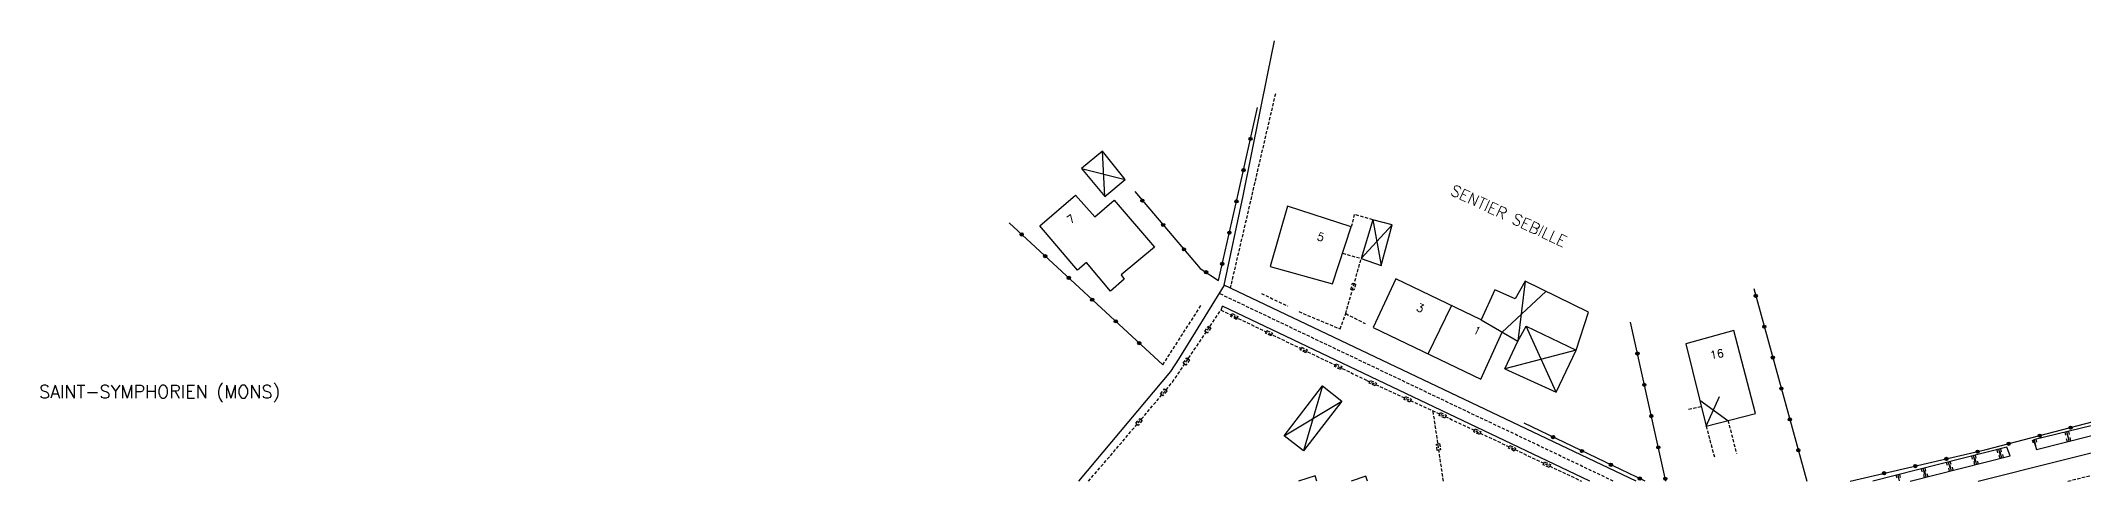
# Model space of a CAD drawing. Header units: millimetres. Extents: x 124000 to 125000, y 125000 to 126000.
# Drawn here: x 124015.4 to 124334.3, y 125000 to 125068.7 of the extents above; entities that cross this region are included whole.
import ezdxf
from ezdxf.enums import TextEntityAlignment as Align

# ---------------------------------------------------------------- set-up
doc = ezdxf.new("R2010")
doc.units = ezdxf.units.MM
doc.linetypes.add('DASHED', pattern=[0.75, 0.5, -0.25])
for name, color, linetype in [('W0001', 6, 'DASHED'), ('W0008', 7, 'CONTINUOUS'), ('W0100', 7, 'CONTINUOUS'), ('W0112', 1, 'DASHED'), ('W0211', 2, 'CONTINUOUS'), ('W0322', 7, 'CONTINUOUS'), ('W0980', 7, 'CONTINUOUS'), ('W0989', 7, 'CONTINUOUS'), ('W0991', 7, 'CONTINUOUS')]:
    doc.layers.add(name, color=color, linetype=linetype)
doc.styles.get("Standard").update_dxf_attribs({"font": 'romans.shx', "width": 0.85})

msp = doc.modelspace()

# ---------------------------------------------------------------- linework, layer by layer
at = {"layer": 'W0001'}
for points in [[(124331.97, 125000), (124354.92, 125005.75), (124381.02, 125012.28), (124415.8, 125021.16), (124448.8, 125029.66), (124500, 125042.83)], [(124260.96, 125000), (124199.39, 125029.29)]]:
    msp.add_lwpolyline(points, dxfattribs=at)
at = {"layer": 'W0008'}
for points in [[(124317.95, 125000), (124356.29, 125009.6), (124419.59, 125025.64), (124461.16, 125036.55), (124500, 125046.38)], [(124264.53, 125000), (124200.2, 125030.59)], [(124199.69, 125026.7), (124199.94, 125027.33)], [(124257.27, 125000), (124199.94, 125027.33)]]:
    msp.add_lwpolyline(points, dxfattribs=at)
at = {"layer": 'W0100'}
for points in [[(124181.54, 125044.41), (124184.7, 125047.06), (124181.17, 125051.49), (124177.92, 125048.77), (124181.54, 125044.41), (124181.17, 125051.49)], [(124177.92, 125048.77), (124184.7, 125047.06)], [(124176.94, 125044.65), (124180, 125041.26), (124183.02, 125043.84), (124189.31, 125036.52), (124184.08, 125032.18), (124184.54, 125031.51), (124182.43, 125029.67), (124178.7, 125034.13), (124177.3, 125032.93), (124171.4, 125039.84), (124176.94, 125044.65)], [(124217.09, 125030.78), (124220.04, 125039.7), (124210.07, 125042.9), (124207.39, 125033.51), (124217.09, 125030.78)], [(124221.59, 125034.75), (124224.69, 125033.67), (124226.44, 125040.01), (124223.39, 125040.79), (124221.59, 125034.75), (124226.44, 125040.01)], [(124223.39, 125040.79), (124224.69, 125033.67)], [(124240.32, 125025.16), (124227.01, 125031.57), (124223.46, 125024), (124240.25, 125015.91), (124243.62, 125023.23), (124250.42, 125029.62)], [(124252.03, 125013.89), (124255.16, 125020.45), (124257.06, 125026.37), (124247.21, 125031.19), (124245.62, 125028.44), (124242.44, 125029.87), (124240.32, 125025.16), (124246.05, 125021.82), (124247.37, 125024.2), (124255.16, 125020.45), (124244.03, 125017.54), (124246.05, 125021.82)], [(124247.21, 125031.19), (124246.05, 125021.82)], [(124232.02, 125019.87), (124235.71, 125027.38)], [(124252.03, 125013.89), (124247.37, 125024.2)], [(124275.46, 125008.6), (124283.16, 125010.54), (124279.77, 125023.5), (124272.28, 125021.41), (124275.46, 125008.6), (124277.56, 125013.23)], [(124244.03, 125017.54), (124252.03, 125013.89)], [(124209.54, 125007.07), (124215.56, 125014.85), (124218.57, 125012.46), (124212.55, 125004.72), (124209.54, 125007.07), (124218.57, 125012.46)], [(124215.56, 125014.85), (124212.55, 125004.72)], [(124274.46, 125012.63), (124278.87, 125009.46)], [(124214.67, 125000), (124214.4, 125000.84), (124211.81, 125000)], [(124222.55, 125000), (124222.33, 125000.75), (124220.04, 125000)]]:
    msp.add_lwpolyline(points, dxfattribs=at)
at = {"layer": 'W0112'}
for p, q in [((124219.97, 125029.92), (124220.24, 125030.88)), ((124220.45, 125029.78), (124219.97, 125029.92)), ((124220.24, 125030.88), (124220.72, 125030.75)), ((124220.72, 125030.75), (124220.45, 125029.78)), ((124201.22, 125025.69), (124201.43, 125026.14)), ((124201.43, 125026.14), (124202.33, 125025.7)), ((124197.14, 125023.37), (124197.7, 125024.2)), ((124197.56, 125023.09), (124197.14, 125023.37)), ((124198.12, 125023.92), (124197.56, 125023.09)), ((124197.7, 125024.2), (124198.12, 125023.92)), ((124202.12, 125025.25), (124201.22, 125025.69)), ((124202.33, 125025.7), (124202.12, 125025.25)), ((124206.62, 125023.08), (124206.84, 125023.53)), ((124207.52, 125022.65), (124206.62, 125023.08)), ((124206.84, 125023.53), (124207.74, 125023.1)), ((124207.74, 125023.1), (124207.52, 125022.65)), ((124212.03, 125020.48), (124212.24, 125020.93)), ((124212.93, 125020.04), (124212.03, 125020.48)), ((124212.24, 125020.93), (124213.14, 125020.49)), ((124213.14, 125020.49), (124212.93, 125020.04)), ((124193.79, 125018.4), (124194.35, 125019.23)), ((124194.21, 125018.12), (124193.79, 125018.4)), ((124194.77, 125018.95), (124194.21, 125018.12)), ((124194.35, 125019.23), (124194.77, 125018.95)), ((124217.43, 125017.87), (124217.65, 125018.32)), ((124218.33, 125017.44), (124217.43, 125017.87)), ((124217.65, 125018.32), (124218.55, 125017.89)), ((124218.55, 125017.89), (124218.33, 125017.44)), ((124190.23, 125013.61), (124190.88, 125014.38)), ((124190.61, 125013.29), (124190.23, 125013.61)), ((124191.26, 125014.05), (124190.61, 125013.29)), ((124190.88, 125014.38), (124191.26, 125014.05)), ((124222.84, 125015.27), (124223.05, 125015.72)), ((124223.75, 125014.85), (124222.84, 125015.27)), ((124223.05, 125015.72), (124223.96, 125015.31)), ((124223.96, 125015.31), (124223.75, 125014.85)), ((124228.29, 125012.76), (124228.5, 125013.21)), ((124228.5, 125013.21), (124229.41, 125012.79)), ((124229.2, 125012.34), (124228.29, 125012.76)), ((124229.41, 125012.79), (124229.2, 125012.34)), ((124233.74, 125010.24), (124233.95, 125010.7)), ((124234.65, 125009.82), (124233.74, 125010.24)), ((124233.95, 125010.7), (124234.86, 125010.28)), ((124234.86, 125010.28), (124234.65, 125009.82)), ((124186.37, 125009.02), (124187.01, 125009.79)), ((124186.75, 125008.7), (124186.37, 125009.02)), ((124187.39, 125009.47), (124186.75, 125008.7)), ((124187.01, 125009.79), (124187.39, 125009.47)), ((124239.17, 125007.69), (124239.38, 125008.14)), ((124240.07, 125007.26), (124239.17, 125007.69)), ((124239.38, 125008.14), (124240.28, 125007.72)), ((124240.28, 125007.72), (124240.07, 125007.26)), ((124233.33, 125005.79), (124233.82, 125005.86)), ((124233.47, 125004.8), (124233.33, 125005.79)), ((124233.97, 125004.87), (124233.47, 125004.8)), ((124233.82, 125005.86), (124233.97, 125004.87)), ((124244.59, 125005.12), (124244.8, 125005.58)), ((124245.49, 125004.7), (124244.59, 125005.12)), ((124244.8, 125005.58), (124245.71, 125005.15)), ((124245.71, 125005.15), (124245.49, 125004.7)), ((124250.01, 125002.56), (124250.23, 125003.01)), ((124250.92, 125002.13), (124250.01, 125002.56)), ((124250.23, 125003.01), (124251.13, 125002.58)), ((124251.13, 125002.58), (124250.92, 125002.13))]:
    msp.add_line(p, q, dxfattribs=at)
for points in [[(124208.18, 125060.47), (124208.18, 125060.47), (124201.13, 125030.15)], [(124223.39, 125040.79), (124220.5, 125041.61), (124220.04, 125039.7)], [(124218.68, 125035.58), (124221.59, 125034.75)], [(124219.16, 125026.14), (124221.59, 125034.75)], [(124205.99, 125029.28), (124210.12, 125027.32)], [(124183.37, 125005.08), (124192.12, 125015.46), (124199.69, 125026.7), (124222.45, 125015.73), (124235.41, 125009.75), (124255.99, 125000)], [(124190.59, 125018.14), (124196.61, 125027.49)], [(124211.83, 125026.45), (124218.28, 125023.76), (124219.16, 125026.14), (124222.21, 125024.59)], [(124234.43, 125000), (124232.82, 125010.94)], [(124272.71, 125011.24), (124274.7, 125011.67)], [(124275.46, 125008.6), (124276.8, 125003.54)], [(124278.87, 125009.46), (124280.2, 125004.3)], [(124178.98, 125000), (124183.37, 125005.08)]]:
    msp.add_lwpolyline(points, dxfattribs=at)
at = {"layer": 'W0211'}
for p, q in [((124331.65, 125007.15), (124331.53, 125007.64)), ((124331.71, 125006.65), (124331.83, 125006.17)), ((124332.05, 125006.73), (124331.81, 125007.71)), ((124331.87, 125007.21), (124332.11, 125006.24)), ((124332.21, 125007.29), (124332.09, 125007.77)), ((124332.27, 125006.79), (124332.39, 125006.31)), ((124317.08, 125003.42), (124316.96, 125003.91)), ((124317.48, 125003.01), (124317.24, 125003.98)), ((124317.4, 125003.6), (124317.65, 125002.63)), ((124317.64, 125003.56), (124317.52, 125004.05)), ((124321.02, 125004.41), (124320.9, 125004.9)), ((124321.42, 125004), (124321.18, 125004.97)), ((124321.18, 125004.04), (124321.31, 125003.56)), ((124321.34, 125004.6), (124321.59, 125003.63)), ((124321.58, 125004.56), (124321.46, 125005.04)), ((124321.74, 125004.18), (124321.86, 125003.7)), ((124326.56, 125005.93), (124326.44, 125006.41)), ((124326.96, 125005.51), (124326.72, 125006.48)), ((124327.12, 125006.06), (124327, 125006.55)), ((124305.27, 125000.44), (124305.15, 125000.92)), ((124305.68, 125000.02), (124305.43, 125000.99)), ((124305.83, 125000.58), (124305.71, 125001.06)), ((124309.21, 125001.43), (124309.09, 125001.92)), ((124309.61, 125001.02), (124309.37, 125001.99)), ((124309.38, 125001.04), (124309.5, 125000.56)), ((124309.54, 125001.6), (124309.78, 125000.63)), ((124309.77, 125001.57), (124309.65, 125002.06)), ((124309.94, 125001.18), (124310.06, 125000.7)), ((124313.15, 125002.43), (124313.02, 125002.91)), ((124313.55, 125002.01), (124313.3, 125002.98)), ((124313.31, 125002.04), (124313.44, 125001.56)), ((124313.47, 125002.6), (124313.72, 125001.63)), ((124313.71, 125002.57), (124313.58, 125003.05)), ((124313.87, 125002.18), (124314, 125001.7)), ((124317.25, 125003.04), (124317.37, 125002.56)), ((124317.81, 125003.18), (124317.93, 125002.7))]:
    msp.add_line(p, q, dxfattribs=at)
for points in [[(124327.03, 125004.96), (124343.91, 125009.2), (124351.9, 125011.27), (124351.15, 125012.62), (124335.81, 125008.67), (124326.56, 125006.44), (124327.03, 125004.96)], [(124307.32, 125000), (124322.92, 125003.97), (124322.41, 125005.28), (124301.5, 125000)]]:
    msp.add_lwpolyline(points, dxfattribs=at)
at = {"layer": 'W0322'}
for points in [[(124186.22, 125045.18), (124196.44, 125033.21), (124199.29, 125031.3), (124202.44, 125045.07), (124205.39, 125058.3)], [(124166.62, 125040.3), (124190.59, 125018.14)], [(124282.89, 125030.05), (124291.19, 125000)], [(124269.16, 125000), (124263.64, 125024.79)], [(124297.93, 125000), (124319.01, 125004.86), (124351.74, 125013.39)], [(124265.92, 125000), (124247.05, 125009.03)]]:
    msp.add_lwpolyline(points, dxfattribs=at)
for centre, radius in [((124204.3, 125053.42), 0.25), ((124204.3, 125053.42), 0.15), ((124203.21, 125048.54), 0.25), ((124203.21, 125048.54), 0.15), ((124187.41, 125043.78), 0.25), ((124187.41, 125043.78), 0.15), ((124202.11, 125043.66), 0.25), ((124202.11, 125043.66), 0.15), ((124168.56, 125038.5), 0.25), ((124168.56, 125038.5), 0.15), ((124190.66, 125039.98), 0.25), ((124190.66, 125039.98), 0.15), ((124201, 125038.78), 0.25), ((124201, 125038.78), 0.15), ((124172.24, 125035.11), 0.25), ((124193.91, 125036.18), 0.25), ((124193.91, 125036.18), 0.15), ((124172.24, 125035.11), 0.15), ((124197.36, 125032.6), 0.25), ((124197.36, 125032.6), 0.15), ((124199.88, 125033.91), 0.25), ((124199.88, 125033.91), 0.15), ((124175.91, 125031.72), 0.25), ((124175.91, 125031.72), 0.15), ((124283.21, 125028.92), 0.25), ((124283.21, 125028.92), 0.15), ((124179.58, 125028.32), 0.25), ((124179.58, 125028.32), 0.15), ((124183.25, 125024.93), 0.25), ((124183.25, 125024.93), 0.15), ((124284.54, 125024.1), 0.25), ((124284.54, 125024.1), 0.15), ((124186.92, 125021.53), 0.25), ((124186.92, 125021.53), 0.15), ((124264.73, 125019.91), 0.25), ((124264.73, 125019.91), 0.15), ((124285.87, 125019.28), 0.25), ((124285.87, 125019.28), 0.15), ((124265.81, 125015.03), 0.25), ((124265.81, 125015.03), 0.15), ((124287.2, 125014.46), 0.25), ((124287.2, 125014.46), 0.15), ((124266.9, 125010.15), 0.25), ((124266.9, 125010.15), 0.15), ((124288.53, 125009.64), 0.25), ((124251.56, 125006.87), 0.25), ((124251.56, 125006.87), 0.15), ((124288.53, 125009.64), 0.15), ((124327.55, 125007.09), 0.25), ((124327.55, 125007.09), 0.15), ((124332.39, 125008.35), 0.25), ((124332.39, 125008.35), 0.15), ((124256.07, 125004.71), 0.25), ((124256.07, 125004.71), 0.15), ((124267.99, 125005.27), 0.25), ((124267.99, 125005.27), 0.15), ((124289.86, 125004.82), 0.25), ((124289.86, 125004.82), 0.15), ((124312.99, 125003.47), 0.25), ((124312.99, 125003.47), 0.15), ((124317.86, 125004.6), 0.25), ((124317.86, 125004.6), 0.15), ((124322.71, 125005.83), 0.25), ((124322.71, 125005.83), 0.15), ((124260.58, 125002.55), 0.25), ((124260.58, 125002.55), 0.15), ((124265.09, 125000.4), 0.25), ((124265.09, 125000.4), 0.15), ((124269.08, 125000.39), 0.25), ((124269.08, 125000.39), 0.15), ((124303.25, 125001.23), 0.25), ((124303.25, 125001.23), 0.15), ((124308.12, 125002.35), 0.25), ((124308.12, 125002.35), 0.15)]:
    msp.add_circle(centre, radius, dxfattribs=at)
at = {"layer": 'W0989'}
for points in [[(124200.2, 125030.59), (124203.15, 125044.51), (124207.02, 125063.61), (124208.04, 125068.71)], [(124200.2, 125030.59), (124193.05, 125019.04), (124191.79, 125017.11), (124177.45, 125000)]]:
    msp.add_lwpolyline(points, dxfattribs=at)

# ---------------------------------------------------------------- texts
at = {"layer": 'W0980'}
msp.add_text('SAINT-SYMPHORIEN (MONS)', height=2, dxfattribs=at).set_placement((124033.93, 125013.83), align=Align.MIDDLE)
at = {"layer": 'W0989'}
msp.add_text('SENTIER SEBILLE', height=1.75, rotation=335.0077, dxfattribs=at).set_placement((124244.64, 125041.4), align=Align.MIDDLE)
at = {"layer": 'W0991'}
for s, rotation, p in [('7', 36.5763, (124176.26, 125040.9)), ('5', 342.1401, (124215.27, 125038.11)), ('3', 338.0312, (124230.81, 125027.04)), ('1', 332.0471, (124239.69, 125023.49)), ('16', 10.6581, (124277.13, 125019.83))]:
    msp.add_text(s, height=1.25, rotation=rotation, dxfattribs=at).set_placement(p, align=Align.MIDDLE)

doc.saveas('drawing.dxf')
